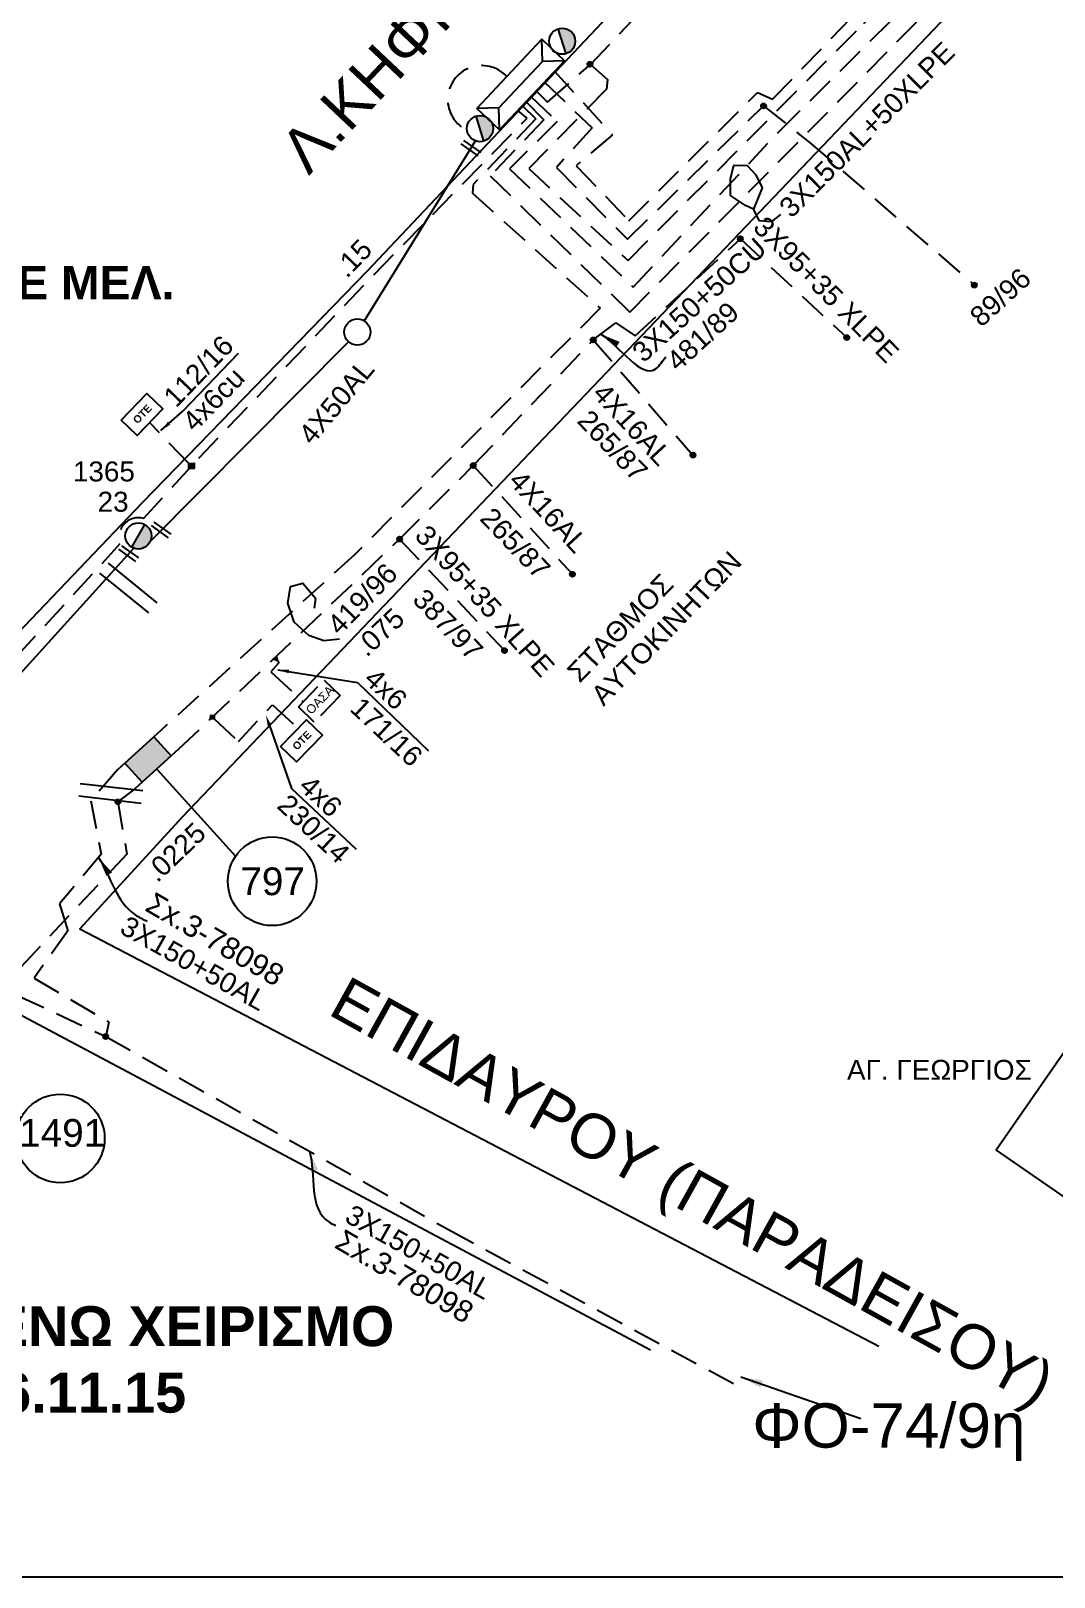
# Model space of a CAD drawing. Header units: millimetres. Extents: x 911 to 5440, y 753 to 2084.
# Drawn here: x 2721.5 to 2813.8, y 756.3 to 895.8 of the extents above; entities that cross this region are included whole.
import ezdxf
from ezdxf import colors
from ezdxf.entities.mleader import LeaderData, LeaderLine
from ezdxf.math import Vec2, Vec3

# ---------------------------------------------------------------- set-up
doc = ezdxf.new("R2010")
doc.units = ezdxf.units.MM
doc.linetypes.add('DASHED', pattern=[19.05, 12.7, -6.35])
for name, color, linetype in [('Link Box 4 Διευθύνσεων', 7, 'Continuous'), ('Pillar OTE', 7, 'Continuous'), ('Άγνωστα', 7, 'Continuous'), ('Γυμνά εναέρια ΧΤ (3Φ)   4x50AL', 7, 'Continuous'), ('Επιγραφές - Σχήματα', 7, 'Continuous'), ('Καλώδια ΧΤ   3x150+50AL', 7, 'DASHED'), ('Καλώδια ΧΤ   3x150+50CU', 7, 'DASHED'), ('Καλώδια ΧΤ   3x150AL+50CU XLPE', 7, 'DASHED'), ('Καλώδια ΧΤ   3x150AL+50XLPE', 7, 'DASHED'), ('Καλώδια ΧΤ   3x95+35 XLPE', 7, 'DASHED'), ('Μηχανική τομή', 7, 'Continuous'), ('Στύλος Ξύλινος', 7, 'Continuous'), ('Στύλος Ξύλινος @ 1', 7, 'Continuous'), ('Στύλος ΦΜ', 7, 'Continuous'), ('Στύλος ΦΜ @ 1', 7, 'Continuous'), ('Συνδέσεις', 7, 'Continuous'), ('Τομή', 7, 'Continuous'), ('Υποσταθμός εναέριος 2 στύλων', 7, 'Continuous'), ('Υποσταθμός πόλεως', 7, 'Continuous'), ('Υπόβαθρο ΔΕΗ', 7, 'Continuous'), ('Υπόγεια Καλώδια Δικτύου ΧΤ   .075', 7, 'DASHED'), ('Υπόγεια καλώδια Παροχών ΧΤ   .0225', 7, 'DASHED'), ('Υπόγεια καλώδια Παροχών ΧΤ   .15', 7, 'DASHED'), ('Υπόγεια καλώδια Παροχών ΧΤ   4x16AL', 7, 'DASHED'), ('Υπόγεια καλώδια Παροχών ΧΤ   4x50AL', 7, 'DASHED'), ('Υπόγεια καλώδια Παροχών ΧΤ   4x6', 7, 'DASHED')]:
    doc.layers.add(name, color=color, linetype=linetype)
doc.styles.get("Standard").update_dxf_attribs({"font": 'arial.ttf'})
doc.linetypes.add('SYN_LINE', pattern='A,0.5,-0.0001,["/\\/\\/\\/",Standard,S=0.1,R=0,X=0,Y=-0.05],-0.25', length=0.7501)
doc.dimstyles.new('ISO-25', dxfattribs={"dimtxt": 2.5, "dimasz": 1.8, "dimexe": 1.25, "dimexo": 0.625, "dimtad": 1, "dimtxsty": 'Standard', "dimcen": 1.8, "dimadec": 0, "dimazin": 0, "dimtfac": 1, "dimtmove": 0, "dimatfit": 3, "dimfxl": 1.25, "dimarcsym": 0})

# ---------------------------------------------------------------- blocks, each defined once
blk = doc.blocks.new('LINK BOX 4 ΑΝΑΧΩΡΗΣΕΩΝ')
at = {"layer": 'Link Box 4 Διευθύνσεων', "ltscale": 40}
blk.add_hatch(color=256, dxfattribs=at).paths.add_polyline_path([(-3.54, 0), (-3.54, -4.67), (3.54, -4.67), (3.54, 0)])
for p, q in [((-3.54, 0), (-5.33, 0)), ((5.33, 0), (3.54, 0)), ((-3.54, -4.67), (-5.33, -4.67)), ((5.33, -4.67), (3.54, -4.67))]:
    blk.add_line(p, q, dxfattribs=at)
blk.add_lwpolyline([(-3.54, -4.67), (-3.54, 0), (3.54, 0), (3.54, -4.67)], close=True, dxfattribs=at)
blk = doc.blocks.new('ΥΠΟΣΤΑΘΜΟΣ ΕΝΑΕΡΙΟΣ ΕΠΙ 2 ΣΤΥΛΩΝ')
at = {"layer": 'Υποσταθμός εναέριος 2 στύλων', "linetype": 'Continuous'}
for points in [[(-11.97, -2.11, 0.574793), (-8.45, -0.07, 0.268822), (-9.64, 1.98)], [(9.68, -2.15, 0.574793), (13.19, -0.1, 0.268822), (12.01, 1.95)]]:
    blk.add_hatch(color=256, dxfattribs=at).paths.add_polyline_path(points)
for p, q in [((-11.97, -2.11), (-9.64, 1.98)), ((9.68, -2.15), (12.01, 1.95))]:
    blk.add_line(p, q, dxfattribs=at)
for centre in [(-10.81, -0.07), (10.84, -0.1)]:
    blk.add_circle(centre, 2.36, dxfattribs=at)
at = {"layer": 'Υποσταθμός πόλεως', "linetype": 'Continuous', "ltscale": 40}
blk.add_lwpolyline([(-8.57, 2.82), (8.57, 2.82), (8.57, -2.82), (-8.57, -2.82)], close=True, dxfattribs=at)
for points in [[(-5.75, 0), (-8.57, 2.82)], [(5.75, 0), (8.57, 2.82)], [(-8.57, -2.82), (-5.75, 0)], [(-5.75, 0), (5.75, 0)], [(8.57, -2.82), (5.75, 0)]]:
    blk.add_lwpolyline(points, dxfattribs=at)
at = {"layer": 'Υποσταθμός εναέριος 2 στύλων', "ltscale": 40, "flags": 1}
for tag, p in [('ΜΕΤΑΣΧΗΜΑΤΙΣΜΟΣ', (14.09, 2.51)), ('ΙΣΧΥΣ', (14.07, -0.28)), ('ΑΡΙΘΜΟΣ', (14.19, -3))]:
    blk.add_attdef(tag, p, '', height=1.8, dxfattribs=at)
blk = doc.blocks.new('ΥΠΑΡΧΩΝ ΤΣΙΜΕΝΤΕΝΙΟΣ ΣΤΥΛΟΣ')
at = {"layer": 'Στύλος ΦΜ'}
blk.add_hatch(color=7, dxfattribs=at).paths.add_polyline_path([(-1.29, -2.28, 0.574793), (2.62, 0, 0.268822), (1.3, 2.27)])
at = {"layer": 'Στύλος ΦΜ', "color": 7}
blk.add_line((-1.29, -2.28), (1.3, 2.27), dxfattribs=at)
blk.add_circle((0, 0), 2.62, dxfattribs=at)
at = {"layer": 'Στύλος ΦΜ', "flags": 4}
for tag, p in [('ΑΡΙΘΜΟΣ', (-4.68, 8.05)), ('ΤΥΠΟΣ', (-4.91, 3.03))]:
    blk.add_attdef(tag, p, '', height=4, dxfattribs=at)
blk = doc.blocks.new('ΠΡΟΒΛΕΠΟΜΕΝΟΣ ΞΥΛΙΝΟΣ ΣΤΥΛΟΣ')
at = {"layer": 'Στύλος Ξύλινος', "color": 7}
blk.add_circle((0, 0), 2.62, dxfattribs=at)
at = {"layer": 'Στύλος Ξύλινος', "flags": 4}
for tag, p in [('ΑΡΙΘΜΟΣ', (-6.53, 6.96)), ('ΤΥΠΟΣ', (-6.8, 2.18))]:
    blk.add_attdef(tag, p, '', height=4, dxfattribs=at)
blk = doc.blocks.new('ΤΟΜΗ')
at = {"layer": 'Τομή', "ltscale": 40}
for p, q in [((-5.68, 0), (5.68, 0)), ((5.68, -2.33), (-5.68, -2.33))]:
    blk.add_line(p, q, dxfattribs=at)
blk = doc.blocks.new('ΜΗΧΑΝΙΚΗ ΤΟΜΗ')
at = {"layer": 'Μηχανική τομή', "ltscale": 40}
for p, q in [((-1.89, 0.78), (1.89, 0.78)), ((1.89, 0), (-1.89, 0))]:
    blk.add_line(p, q, dxfattribs=at)
blk = doc.blocks.new('_ΣΥΝΔΕΣΗ')
at = {"layer": 'Συνδέσεις', "linetype": 'SYN_LINE', "ltscale": 40}
blk.add_hatch(color=256, dxfattribs=at).paths.add_polyline_path([(0.5, -0.01, 1), (-0.5, -0.01, 1)])
at = {"layer": 'Συνδέσεις'}
blk.add_circle((0, -0.01), 0.5, dxfattribs=at)
blk = doc.blocks.new('TSONTA XT1')
at = {"ltscale": 40}
h = blk.add_hatch(color=256, dxfattribs=at)
h.dxf.hatch_style = 1
h.paths.add_polyline_path([(595.96, 2487.66), (597.07, 2488.77), (595.96, 2489.87), (594.85, 2488.77)])
blk.add_lwpolyline([(594.85, 2488.77), (595.96, 2489.87), (597.07, 2488.77), (595.96, 2487.66)], close=True, dxfattribs=at)
blk = doc.blocks.new('PILLAR ΟΤΕ')
at = {"layer": 'Pillar OTE', "ltscale": 40}
blk.add_lwpolyline([(-3.31, 2.02), (3.39, 2.02), (3.39, -1.99), (-3.31, -1.99)], close=True, dxfattribs=at)
at = {"layer": 'Pillar OTE', "insert": (-1.81, 0.71), "char_height": 1.3575, "width": 109.961, "attachment_point": 1}
blk.add_mtext('{\\fArial|b1|i0|c161|p34;OTE}', dxfattribs=at)

msp = doc.modelspace()

# ---------------------------------------------------------------- hatches: boundary and pattern name
at = {"layer": 'Pillar OTE', "ltscale": 40}
h = msp.add_hatch(color=256, dxfattribs=at)
h.dxf.hatch_style = 1
h.paths.add_polyline_path([(2743.38, 839.15), (2743.77, 839), (2743.63, 839.4)])

# ---------------------------------------------------------------- linework, layer by layer
msp.add_lwpolyline([(2743.63, 839.4), (2743.77, 839), (2743.38, 839.15), (2743.63, 839.4)], dxfattribs=at)
at = {"layer": 'Άγνωστα', "color": 133, "linetype": 'DASHED', "ltscale": 0.2}
msp.add_lwpolyline([(2767.85, 891.23), (2772.15, 887.1), (2768.92, 883.52), (2775.34, 877.05), (2787.61, 889.09), (2791.88, 885.7), (2806.63, 872.92)], dxfattribs=at)
at = {"layer": 'Γυμνά εναέρια ΧΤ (3Φ)   4x50AL', "color": 7}
for points in [[(2751.59, 869.67), (2761.61, 885.93)], [(2732.28, 849.78), (2750.18, 867.8)]]:
    msp.add_lwpolyline(points, dxfattribs=at)
at = {"layer": 'Γυμνά εναέρια ΧΤ (3Φ)   4x50AL', "color": 5}
msp.add_lwpolyline([(2715.68, 832.48), (2730.8, 849.17)], dxfattribs=at)
at = {"layer": 'Επιγραφές - Σχήματα'}
for points in [[(2959.33, 1782.88), (2959.33, 1782.88), (2959.33, 756.34), (954.14, 756.34), (954.14, 1770.68), (954.14, 1770.68)], [(2789.14, 879.29), (2788.31, 878.62), (2787.24, 878.71), (2786.69, 879.78), (2785.98, 880.1), (2784.62, 881.01), (2784.62, 882.5), (2784.94, 883.73), (2786.14, 883.7), (2786.93, 882.87), (2787.5, 881.69), (2786.69, 879.78)], [(2749.35, 840.96), (2747.93, 840.81), (2746.6, 841.31), (2745.25, 842.51), (2744.7, 844.23), (2744.93, 845.71), (2746.05, 846.01), (2747.18, 844.66), (2747.08, 843.76)]]:
    msp.add_lwpolyline(points, dxfattribs=at)
for centre in [(2743.28, 819.12), (2724.16, 795.92)]:
    msp.add_circle(centre, 4, dxfattribs=at)
at = {"layer": 'Καλώδια ΧΤ   3x150+50AL', "color": 62, "ltscale": 0.2}
for points in [[(2729.32, 829.18), (2726.92, 826.39), (2727.85, 821.56), (2724.1, 817.08), (2724.84, 814.64), (2721.8, 810.39), (2728.53, 806.42), (2728.26, 805.12)], [(2712.33, 808.09), (2715.12, 811.36), (2716.91, 810.4), (2728.26, 805.12), (2759.2, 787.69), (2785.03, 773.73)]]:
    msp.add_lwpolyline(points, dxfattribs=at)
at = {"layer": 'Καλώδια ΧΤ   3x150+50CU', "color": 2, "ltscale": 0.2}
msp.add_lwpolyline([(2768.76, 892.21), (2773.97, 886.48), (2770.72, 883.69), (2775.45, 878.72), (2787.08, 890.3), (2788.43, 889.68), (2820.83, 923.19), (2859.26, 904.86), (2849.51, 886.08)], dxfattribs=at)
at = {"layer": 'Καλώδια ΧΤ   3x150+50CU', "color": 85, "ltscale": 0.2}
msp.add_lwpolyline([(2772.25, 867.97), (2774.27, 869.5), (2776.04, 868.34), (2785.52, 877.1)], dxfattribs=at)
at = {"layer": 'Καλώδια ΧΤ   3x150AL+50CU XLPE', "linetype": 'DASHED', "ltscale": 0.2}
msp.add_lwpolyline([(2747.08, 833.48), (2745.64, 834.87), (2747.97, 837.28), (2749.41, 835.89), (2747.08, 833.48)], dxfattribs=at)
at = {"layer": 'Καλώδια ΧΤ   3x150AL+50XLPE', "color": 1, "ltscale": 0.2}
msp.add_lwpolyline([(2766.62, 889.93), (2768.99, 887.67), (2764.69, 883.4), (2775.85, 872.74), (2789.1, 886.87), (2804.81, 902.42), (2819.11, 917.5), (2822.72, 921.24), (2836.62, 914.22), (2861.32, 902.62), (2862.63, 901.93), (2862.52, 901.09), (2852.92, 882.13)], dxfattribs=at)
at = {"layer": 'Καλώδια ΧΤ   3x150AL+50XLPE', "color": 6, "ltscale": 0.2}
for points in [[(2771.99, 892.82), (2773.52, 891.45), (2773.43, 890.6), (2766.44, 883.42), (2775.39, 875.13), (2796.67, 896.53), (2820.2, 920.89), (2823.44, 919.11), (2825.07, 918.95)], [(2767.11, 890.44), (2768.12, 889.43), (2771.99, 892.82), (2779.6, 900.8), (2779.89, 902.28)]]:
    msp.add_lwpolyline(points, dxfattribs=at)
at = {"layer": 'Καλώδια ΧΤ   3x150AL+50XLPE', "color": 5, "ltscale": 0.2}
msp.add_lwpolyline([(2766.19, 889.46), (2767.79, 887.83), (2762.95, 882.76), (2775.55, 870.46), (2815.42, 910.81), (2818.35, 914.19), (2820.66, 916.34)], dxfattribs=at)
at = {"layer": 'Καλώδια ΧΤ   3x150AL+50XLPE', "color": 30, "ltscale": 0.2}
msp.add_arc((2762.19, 889.65), 3.07, 43.0756, 245.8203, dxfattribs=at)
at = {"layer": 'Καλώδια ΧΤ   3x95+35 XLPE', "color": 85, "ltscale": 0.2}
for points in [[(2785.52, 877.1), (2795.12, 868.18)], [(2754.78, 850), (2764.24, 839.94)]]:
    msp.add_lwpolyline(points, dxfattribs=at)
at = {"layer": 'Υπόβαθρο ΔΕΗ'}
for points in [[(2676.73, 883.39), (2676.73, 883.39), (2676.96, 928.53), (2681.7, 953.14), (2679.49, 963.56), (2682.87, 973.55), (2692.57, 981.22), (2708.5, 1017.05), (2717.46, 1036.13), (2826.12, 995.04), (2854.85, 983.93), (2832.92, 959.97), (2785.94, 910.29), (2751.83, 874.15), (2731.59, 853.29), (2731.59, 853.29)], [(2957.22, 848.22), (2891.35, 881.86), (2822.42, 916.41), (2735.17, 824.9), (2725.92, 814.83), (2798.01, 777.17)], [(2676.73, 883.39), (2676.73, 883.39), (2678.31, 866.78), (2683.76, 851.84), (2692.74, 829.36), (2694.21, 827.49), (2699.48, 826.58), (2704.62, 826.95), (2708.39, 829.03), (2731.59, 853.29)], [(2735.21, 861.54), (2740.23, 866.78)], [(2725.38, 846.44), (2725.38, 846.44)], [(2750.97, 837.06), (2757.37, 830.88)], [(2732.86, 829.24), (2739.98, 821.39)], [(2777.4, 776.83), (2719.41, 807.66), (2685.06, 770.57)], [(2821.92, 785.67), (2828.13, 794.04), (2814.73, 803.69), (2808.59, 794.85), (2821.92, 785.67)]]:
    msp.add_lwpolyline(points, dxfattribs=at)
at = {"layer": 'Υπόγεια Καλώδια Δικτύου ΧΤ   .075', "color": 85, "ltscale": 0.2}
for points in [[(2765.85, 889.1), (2767.08, 887.93), (2761.41, 881.99), (2761.34, 881.21), (2772.88, 870.84), (2750.75, 848.62), (2733.27, 832.76)], [(2734.84, 831.03), (2754.78, 850), (2761.42, 856.64), (2772.25, 867.97)]]:
    msp.add_lwpolyline(points, dxfattribs=at)
at = {"layer": 'Υπόγεια καλώδια Παροχών ΧΤ   .0225', "color": 7, "ltscale": 0.2}
msp.add_lwpolyline([(2730.89, 827.45), (2729.36, 826.29), (2730.17, 821.56), (2698.06, 787.42), (2683.78, 771.77)], dxfattribs=at)
at = {"layer": 'Υπόγεια καλώδια Παροχών ΧΤ   .15', "color": 62, "ltscale": 0.2}
msp.add_lwpolyline([(2720.21, 839.39), (2729.58, 849.59, -0.609032), (2731.67, 851.86), (2736.66, 857.3), (2752.45, 873.85), (2766.28, 887.98), (2765.44, 888.67)], format="xyb", dxfattribs=at)
at = {"layer": 'Υπόγεια καλώδια Παροχών ΧΤ   4x16AL', "color": 85, "ltscale": 0.2}
for points in [[(2772.25, 867.97), (2781.24, 857.58)], [(2761.42, 856.64), (2770.37, 846.83)]]:
    msp.add_lwpolyline(points, dxfattribs=at)
at = {"layer": 'Υπόγεια καλώδια Παροχών ΧΤ   4x6', "color": 62, "linetype": 'DASHED', "ltscale": 0.2}
msp.add_lwpolyline([(2735.75, 856.81), (2732.22, 860.52)], dxfattribs=at)
at = {"layer": 'Υπόγεια καλώδια Παροχών ΧΤ   4x6', "color": 85, "linetype": 'DASHED', "ltscale": 0.2}
msp.add_lwpolyline([(2743.77, 839, -0.526704), (2743.86, 838.79), (2743.15, 838.03), (2746.03, 835.36)], format="xyb", dxfattribs=at)
msp.add_lwpolyline([(2738.05, 833.78), (2740.24, 831.74), (2743.31, 835.05), (2745.63, 832.9)], dxfattribs=at)

# ---------------------------------------------------------------- block references
at = {"layer": 'Link Box 4 Διευθύνσεων', "xscale": 0.5000000000000089, "yscale": 0.5000000000000089, "zscale": 0.5000000000000089, "rotation": 42.20887406509009}
msp.add_blockref('LINK BOX 4 ΑΝΑΧΩΡΗΣΕΩΝ', (2731.29, 830.97), dxfattribs=at)
at = {"layer": 'Pillar OTE', "rotation": 46}
for p, xscale, yscale, zscale in [((2731.53, 861.22), 0.5, 0.5, 0.5), ((2745.92, 831.77), 0.4999999999999999, 0.4999999999999999, 0.4999999999999999)]:
    msp.add_blockref('PILLAR ΟΤΕ', p, dxfattribs=dict(at, xscale=xscale, yscale=yscale, zscale=zscale))
at = {"layer": 'Μηχανική τομή', "xscale": 0.5000000000003918, "yscale": 0.5000000000003918, "zscale": 0.5000000000003918, "rotation": 324.8159110777491}
for p in [(2761.1, 885.11), (2733.15, 850.67), (2730.22, 848.53)]:
    msp.add_blockref('ΜΗΧΑΝΙΚΗ ΤΟΜΗ', p, dxfattribs=at)
at = {"layer": 'Στύλος Ξύλινος @ 1', "ltscale": 40, "xscale": 0.4499999999998181, "yscale": 0.4499999999998181, "zscale": 0.4499999999998181}
msp.add_blockref('ΠΡΟΒΛΕΠΟΜΕΝΟΣ ΞΥΛΙΝΟΣ ΣΤΥΛΟΣ', (2750.96, 868.68), dxfattribs=at)
at = {"layer": 'Στύλος ΦΜ @ 1', "ltscale": 40}
ref = msp.add_blockref('ΥΠΑΡΧΩΝ ΤΣΙΜΕΝΤΕΝΙΟΣ ΣΤΥΛΟΣ', (2731.21, 850.28), dxfattribs=dict(at, xscale=0.4499999999998181, yscale=0.4499999999998181, zscale=0.4499999999998181))
ref.add_attrib('ΤΥΠΟΣ', '23', (2727.53, 852.47), dxfattribs={"layer": 'Στύλος ΦΜ', "height": 1.8, "flags": 4})
ref.add_attrib('ΑΡΙΘΜΟΣ', '1365', (2725.3, 855.2), dxfattribs={"layer": 'Στύλος ΦΜ', "height": 1.8, "flags": 4})
at = {"layer": 'Συνδέσεις', "xscale": 0.4499999999998181, "yscale": 0.4499999999998181, "zscale": 0.4499999999998181}
for p in [(2771.94, 892.85), (2787.61, 889.09), (2785.52, 877.1), (2806.63, 872.92), (2772.25, 867.97), (2795.12, 868.18), (2761.42, 856.64), (2781.24, 857.58), (2754.78, 850), (2770.37, 846.83), (2764.24, 839.94), (2729.36, 826.29), (2728.26, 805.12)]:
    msp.add_blockref('_ΣΥΝΔΕΣΗ', p, dxfattribs=at)
at = {"layer": 'Συνδέσεις'}
for p, xscale, yscale, zscale, rotation in [((3175.69, 203.89), 0.3075184835441075, 0.3075184835441075, 0.3075184835441075, 47.43291569858049), ((2994.64, 391.17), 0.2, 0.2, 0.2, 43.57488861956034)]:
    msp.add_blockref('TSONTA XT1', p, dxfattribs=dict(at, xscale=xscale, yscale=yscale, zscale=zscale, rotation=rotation))
at = {"layer": 'Τομή'}
for p, xscale, yscale, zscale, rotation in [((2730.68, 846.03), 0.499999999999959, 0.499999999999959, 0.499999999999959, 320.9981267524371), ((2728.78, 827.63), 0.4999999999999965, 0.4999999999999965, 0.4999999999999965, 353.5338295121778)]:
    msp.add_blockref('ΤΟΜΗ', p, dxfattribs=dict(at, xscale=xscale, yscale=yscale, zscale=zscale, rotation=rotation))
at = {"layer": 'Υποσταθμός εναέριος 2 στύλων', "xscale": 0.5000000000000012, "yscale": 0.5000000000000012, "zscale": 0.5000000000000012, "rotation": 46.84113248825022}
msp.add_blockref('ΥΠΟΣΤΑΘΜΟΣ ΕΝΑΕΡΙΟΣ ΕΠΙ 2 ΣΤΥΛΩΝ', (2765.7, 891), dxfattribs=at)

# ---------------------------------------------------------------- texts
at = {"color": 1, "ltscale": 30, "char_height": 3.6, "width": 121.2945, "attachment_point": 1}
for s, insert in [('{\\fArial|b1|i0|c161|p34;\\H0.83333x;ΑΣΑΦΕΙΑ ΒΛΕΠΕ ΜΕΛ.\\H1.2x; \\P\\H0.83333x;    3-77490}', (2688.46, 874.64)), ('{\\fArial|b1|i0|c161|p34;ΠΕΡΙΜΕΝΩ ΧΕΙΡΙΣΜΟ\\PΑΠΟ  06.11.15}', (2701.98, 780.78))]:
    msp.add_mtext(s, dxfattribs=dict(at, insert=insert))
at = {"layer": 'Γυμνά εναέρια ΧΤ (3Φ)   4x50AL', "color": 7, "insert": (2745.51, 859.54), "char_height": 1.8, "width": 168.3718, "attachment_point": 1, "rotation": 50.2367}
msp.add_mtext('4X50AL', dxfattribs=at)
at = {"layer": 'Επιγραφές - Σχήματα', "char_height": 4, "attachment_point": 1}
for s, insert, width, rotation in [('Λ.ΚΗΦΙΣΙΑΣ ', (2743.67, 885.49), 11.1692, 46.6356), ('ΕΠΙΔΑΥΡΟΥ (ΠΑΡΑΔΕΙΣΟΥ) ', (2750.13, 810.68), 78.0617, 330.9862)]:
    msp.add_mtext(s, dxfattribs=dict(at, insert=insert, width=width, rotation=rotation))
at = {"layer": 'Επιγραφές - Σχήματα', "color": 7}
for s, insert, char_height, width, attachment_point, rotation in [('89/96', (2806.04, 870.37), 1.8, 168.3718, 1, 42.3982), ('481/89', (2778.67, 866.37), 1.8, 168.3718, 1, 42.3982), ('265/87', (2771.99, 861.83), 1.8, 168.3718, 1, 313.8017), ('265/87', (2763.22, 853.02), 1.8, 168.3718, 1, 313.8017), ('ΣΤΑΘΜΟΣ\\PΑΥΤΟΚΙΝΗΤΩΝ', (2769.73, 838.2), 1.8, 168.3718, 1, 45.7949), ('419/96', (2748.08, 842.48), 1.8, 168.3718, 1, 45.7949), ('387/97', (2757.14, 845.69), 1.8, 168.3718, 1, 313.8017), ('ΟΑΣΑ', (2746.23, 834.67), 0.8, 168.3718, 1, 45.7949), ('{\\H1.083x;\\C256;Σx.3-78098}', (2738.12, 813.89), 1.8, 27.8484, 5, 329.6467), ('{\\H1.083x;\\C256;Σx.3-78098}', (2755.22, 783.47), 1.8, 27.8484, 5, 329.6467)]:
    msp.add_mtext(s, dxfattribs=dict(at, insert=insert, char_height=char_height, width=width, attachment_point=attachment_point, rotation=rotation))
at = {"layer": 'Επιγραφές - Σχήματα', "attachment_point": 1}
for s, insert, char_height, width in [('797', (2740.41, 820.37), 2.5, 7.1552), ('ΑΓ. ΓΕΩΡΓΙΟΣ ', (2795.14, 803.01), 1.8, 39.1397), ('1491', (2720.45, 797.67), 2.5, 7.1552), ('ΦΟ-74/9η ', (2786.59, 772.02), 4, 11.1692)]:
    msp.add_mtext(s, dxfattribs=dict(at, insert=insert, char_height=char_height, width=width))
at = {"layer": 'Καλώδια ΧΤ   3x150+50AL', "color": 7, "char_height": 1.8, "width": 168.3718, "attachment_point": 1, "rotation": 330.6341}
for insert in [(2730.29, 816.09), (2750.59, 790.04)]:
    msp.add_mtext('3X150+50AL', dxfattribs=dict(at, insert=insert))
at = {"layer": 'Καλώδια ΧΤ   3x150+50CU', "color": 7, "insert": (2775.58, 867.17), "char_height": 1.8, "width": 168.3718, "attachment_point": 1, "rotation": 42.0715}
msp.add_mtext('3X150+50CU', dxfattribs=at)
at = {"layer": 'Καλώδια ΧΤ   3x150AL+50XLPE', "color": 7, "insert": (2796.94, 886.94), "char_height": 1.8, "width": 27.8484, "attachment_point": 5, "rotation": 44.9841}
msp.add_mtext('3X150AL+50XLPE', dxfattribs=at)
at = {"layer": 'Καλώδια ΧΤ   3x95+35 XLPE', "color": 7, "char_height": 1.8, "width": 168.3718, "attachment_point": 1}
for insert, rotation in [((2787.84, 879.28), 314.7318), ((2757.38, 851.44), 311.9024)]:
    msp.add_mtext('3X95+35 XLPE', dxfattribs=dict(at, insert=insert, rotation=rotation))
at = {"layer": 'Υπόγεια Καλώδια Δικτύου ΧΤ   .075', "color": 7, "insert": (2750.58, 840.58), "char_height": 1.8, "width": 168.3718, "attachment_point": 1, "rotation": 43.2485}
msp.add_mtext('.075', dxfattribs=at)
at = {"layer": 'Υπόγεια καλώδια Παροχών ΧΤ   .0225', "color": 7, "insert": (2731.66, 820.23), "char_height": 1.8, "width": 168.3718, "attachment_point": 1, "rotation": 43.6969}
msp.add_mtext('.0225', dxfattribs=at)
at = {"layer": 'Υπόγεια καλώδια Παροχών ΧΤ   .15', "color": 7, "insert": (2748.72, 874.71), "char_height": 1.8, "width": 168.3718, "attachment_point": 1, "rotation": 46}
msp.add_mtext('.15', dxfattribs=at)
at = {"layer": 'Υπόγεια καλώδια Παροχών ΧΤ   4x16AL', "color": 7, "char_height": 1.8, "width": 168.3718, "attachment_point": 1}
for s, insert, rotation in [('4X16AL', (2773.39, 864.26), 312.7613), ('4X16AL', (2765.84, 856.37), 312.7613), ('4x6', (2752.67, 838.52), 317), ('171/16', (2751.41, 835.89), 317), ('4x6', (2746.8, 828.85), 317), ('230/14', (2744.83, 827.14), 317)]:
    msp.add_mtext(s, dxfattribs=dict(at, insert=insert, rotation=rotation))
at = {"layer": 'Υπόγεια καλώδια Παροχών ΧΤ   4x50AL', "color": 7, "ltscale": 0.2, "char_height": 1.8, "attachment_point": 1, "rotation": 46}
for s, insert in [('112/16', (2733.31, 863.02)), ('4x6cu', (2735, 860.83))]:
    msp.add_mtext_dynamic_manual_height_columns(s, width=1.8, gutter_width=12.5, heights=[0.118], dxfattribs=dict(at, insert=insert))

# ---------------------------------------------------------------- leaders
at = {"layer": 'Επιγραφές - Σχήματα', "path_type": 1}
for points in [[(2772.94, 868.49), (2777.93, 865.39), (2778.79, 866.44)], [(2727.61, 821.27), (2730.92, 816.1), (2732.01, 815.5)], [(2746.65, 794.76), (2748.38, 788.39), (2748.98, 788.07)]]:
    msp.add_leader(points, dimstyle='ISO-25', override={"dimgap": 0.625, "dimtad": 0}, dxfattribs=at)
at = {"layer": 'Επιγραφές - Σχήματα', "ltscale": 40}
for points, override in [([(2733.24, 859.79), (2735.21, 861.54)], {"dimasz": 1, "dimtad": 0}), ([(2743.8, 838.21), (2750.97, 837.06)], {"dimasz": 1, "dimtad": 0}), ([(2785.55, 774.41), (2796.4, 770.66)], {"dimasz": 2, "dimtad": 0})]:
    msp.add_leader(points, dimstyle='ISO-25', override=override, dxfattribs=at)
at = {"layer": 'Υπόβαθρο ΔΕΗ'}
ml = msp.add_multileader_mtext('Standard', dxfattribs=at)
ml.set_content('', color=256)
ml.set_leader_properties()
ml.build(insert=Vec2(0, 0))
ml.multileader.update_dxf_attribs({"arrow_head_size": 1})
ctx = ml.context
ctx.base_point, ctx.arrow_head_size, ctx.plane_origin, ctx.plane_x_axis, ctx.plane_y_axis = Vec3(2750.86, 822.04), 1, Vec3(2742.71, 834.11), Vec3(0.731354, -0.681998), Vec3(0.681998, 0.731354)
notes = []
notes.append((ctx, [(0, (1, 1, 0), (2745.01, 827.49), (0.731354, -0.681998), 8, [(0, [(2742.71, 834.11)], 0, [])])]))
ctx.mtext.insert, ctx.mtext.text_direction, ctx.mtext.rotation, ctx.mtext.flow_direction = Vec3(2753.69, 822.13), Vec3(0.731354, -0.681998), 5.532694, 5
for ctx, leaders in notes:
    for number, flags, end, landing, length, lines in leaders:
        leader = LeaderData()
        leader.index, (leader.has_last_leader_line, leader.has_dogleg_vector, leader.attachment_direction) = number, flags
        leader.last_leader_point, leader.dogleg_vector, leader.dogleg_length = Vec3(end), Vec3(landing), length
        for number, points, colour, breaks in lines:
            line = LeaderLine()
            line.index, line.vertices, line.color, line.breaks = number, Vec3.list(points), colors.encode_raw_color(colour), breaks
            leader.lines.append(line)
        ctx.leaders.append(leader)

doc.saveas('drawing.dxf')
